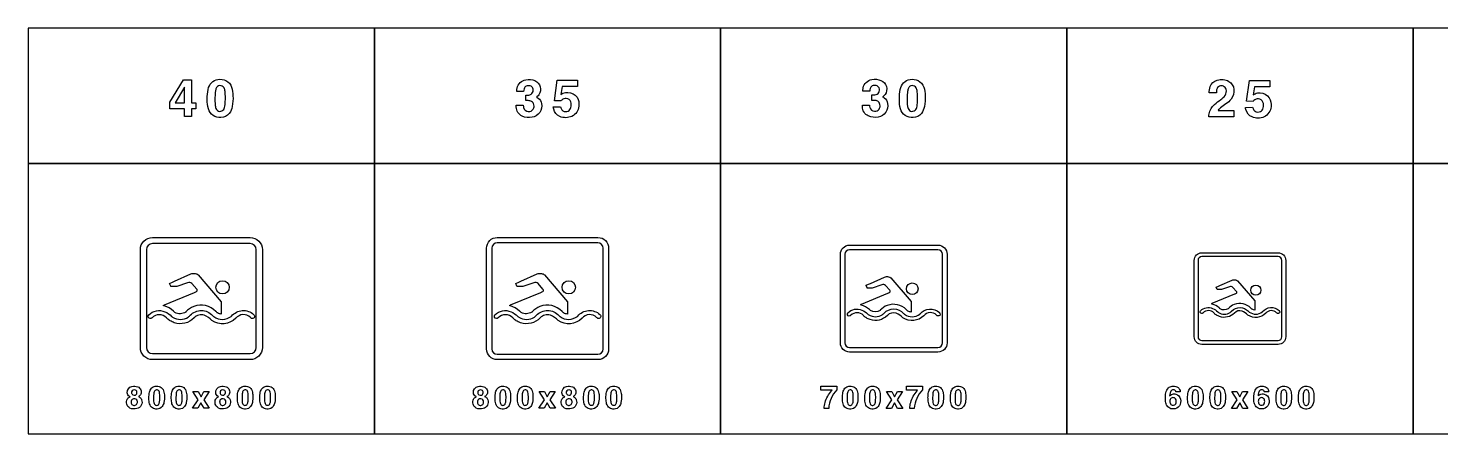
# Model space of a CAD drawing. Extents: x 0 to 18160, y 0 to 2655.
# Drawn here: x 0 to 9262, y 0 to 2655 of the extents above; entities that cross this region are included whole.
import ezdxf

# ---------------------------------------------------------------- set-up
doc = ezdxf.new("R2010")
doc.units = 0
doc.header["$MEASUREMENT"] = 0

msp = doc.modelspace()

# ---------------------------------------------------------------- linework, layer by layer
for points in [[(0, 1770), (2270, 1770), (2270, 2655), (0, 2655)], [(2270, 1770), (4540, 1770), (4540, 2655), (2270, 2655)], [(4540, 1770), (6810, 1770), (6810, 2655), (4540, 2655)], [(6810, 1770), (9080, 1770), (9080, 2655), (6810, 2655)], [(9080, 1770), (11350, 1770), (11350, 2655), (9080, 2655)], [(927.496, 2171.35), (1017.9, 2317.79), (1070.98, 2317.79), (1070.98, 2166.57), (1097.95, 2166.57), (1097.95, 2128.53), (1070.98, 2128.53), (1070.98, 2076.28), (1023.46, 2076.28), (1023.46, 2128.53), (927.496, 2128.53)], [(1023.46, 2269.13), (963.474, 2166.57), (1023.46, 2166.57)], [(0, 0), (2270, 0), (2270, 1770), (0, 1770)], [(2270, 0), (4540, 0), (4540, 1770), (2270, 1770)], [(4540, 0), (6810, 0), (6810, 1770), (4540, 1770)], [(6810, 0), (9080, 0), (9080, 1770), (6810, 1770)], [(9080, 0), (11350, 0), (11350, 1770), (9080, 1770)], [(1115.2, 221.769), (1080.08, 276.319), (1114.84, 276.319), (1133.11, 242.267), (1151.83, 276.319), (1185.98, 276.319), (1150.44, 222.29), (1186.95, 166.272), (1152.4, 166.272), (1132.54, 202.362), (1112.14, 166.272), (1077.99, 166.272)], [(3385.19, 221.769), (3350.07, 276.319), (3384.84, 276.319), (3403.11, 242.267), (3421.83, 276.319), (3455.97, 276.319), (3420.43, 222.29), (3456.95, 166.272), (3422.4, 166.272), (3402.54, 202.362), (3382.13, 166.272), (3347.99, 166.272)], [(5662.41, 221.386), (5627.29, 275.936), (5662.06, 275.936), (5680.33, 241.884), (5699.05, 275.936), (5733.19, 275.936), (5697.65, 221.908), (5734.17, 165.889), (5699.62, 165.889), (5679.76, 201.979), (5659.35, 165.889), (5625.21, 165.889)], [(7925.79, 221.523), (7890.67, 276.072), (7925.43, 276.072), (7943.7, 242.02), (7962.42, 276.072), (7996.57, 276.072), (7961.03, 222.044), (7997.54, 166.025), (7962.99, 166.025), (7943.13, 202.115), (7922.73, 166.025), (7888.58, 166.025)]]:
    msp.add_lwpolyline(points, close=True)
for points in [[(1173.29, 2191.65, -0.0563084), (1179.33, 2254.48, -0.130301), (1201.53, 2298.28, -0.174843), (1243.35, 2319.69, -0.147552), (1296.47, 2313.05, -0.192146), (1333.28, 2269.88, -0.0833996), (1342.52, 2212.85, -0.0545507), (1337.51, 2142.08, -0.116773), (1318.43, 2098, -0.221099), (1263.57, 2070.32, -0.162564), (1212.11, 2082.84, -0.174743), (1180.84, 2128.26, -0.0640867), (1173.37, 2186.95)], [(3199.84, 2150.87), (3246.2, 2150.87, 0.0411845), (3248.26, 2135.66, 0.335066), (3278.75, 2110.39, 0.276505), (3310.74, 2124.92, 0.158203), (3316.31, 2145.65, 0.0878221), (3313.34, 2161.57, 0.217575), (3294.82, 2178.43, 0.0882727), (3273.57, 2181.56), (3262.75, 2181.56), (3262.75, 2216.82, 0.0282129), (3282.34, 2217.42, 0.50028), (3309.31, 2262.91, 0.235001), (3290.79, 2277.96, 0.165496), (3265.12, 2275.67, 0.220849), (3250.9, 2259.12, 0.055705), (3248.02, 2240.92), (3203.2, 2240.92, -0.0488003), (3204.97, 2263.51, -0.30773), (3262.59, 2318.01, -0.146685), (3322.07, 2312.08, -0.469869), (3348.61, 2219.31, -0.0891152), (3336.57, 2207.54), (3332.3, 2204.54, -0.0245333), (3343.48, 2198.14, -0.202429), (3365.75, 2161.45, -0.422325), (3303.08, 2072, -0.154301), (3238.98, 2079.19, -0.287878), (3199.96, 2139.89, -0.0143877)], [(3442.43, 2139.57), (3489.39, 2141.35, 0.0452719), (3495.79, 2125.12, 0.0567733), (3500.53, 2118.25, 0.070207), (3504.95, 2114.77, 0.264984), (3540.97, 2112.87, 0.20748), (3558.38, 2135.98, 0.147389), (3557.24, 2174.01, 0.308532), (3527.86, 2195.42, 0.215743), (3498.08, 2185.19, 0.028781), (3492.71, 2178.95), (3450.09, 2180.96), (3467.91, 2315.64), (3601.95, 2315.64), (3601.95, 2273.77), (3501.51, 2273.77), (3492.55, 2221.76, -0.0211252), (3505.46, 2229.3, -0.121371), (3538.8, 2235.15, -0.244671), (3598.59, 2203.2, -0.173069), (3610.16, 2144.07, -0.256779), (3564.98, 2078.08, -0.199585), (3485.44, 2077.01, -0.245625), (3445.16, 2125.91, -0.0170062)], [(5469.08, 2152.29), (5515.45, 2152.29, 0.0411845), (5517.5, 2137.08, 0.335066), (5547.99, 2111.8, 0.276505), (5579.98, 2126.34, 0.158203), (5585.55, 2147.07, 0.0878221), (5582.59, 2162.99, 0.217575), (5564.07, 2179.85, 0.0882727), (5542.82, 2182.97), (5532, 2182.97), (5532, 2218.24, 0.0282129), (5551.59, 2218.83, 0.50028), (5578.56, 2264.33, 0.235001), (5560.04, 2279.38, 0.165496), (5534.37, 2277.09, 0.220849), (5520.15, 2260.54, 0.055705), (5517.27, 2242.33), (5472.44, 2242.33, -0.0488003), (5474.22, 2264.92, -0.30773), (5531.84, 2319.43, -0.146685), (5591.32, 2313.5, -0.469869), (5617.86, 2220.73, -0.0891152), (5605.81, 2208.96), (5601.55, 2205.96, -0.0245333), (5612.72, 2199.56, -0.202429), (5635, 2162.87, -0.422325), (5572.32, 2073.41, -0.154301), (5508.22, 2080.6, -0.287878), (5469.2, 2141.31, -0.0143877)], [(5711.68, 2191.65, -0.0563084), (5717.72, 2254.48, -0.130301), (5739.91, 2298.28, -0.174843), (5781.74, 2319.69, -0.147552), (5834.86, 2313.05, -0.192146), (5871.67, 2269.88, -0.0833996), (5880.91, 2212.85, -0.0545507), (5875.89, 2142.08, -0.116773), (5856.82, 2098, -0.221099), (5801.96, 2070.32, -0.162564), (5750.5, 2082.84, -0.174743), (5719.22, 2128.26, -0.0640867), (5711.76, 2186.95)], [(7741.06, 2074.79, -0.0640343), (7742.32, 2095.72, -0.161687), (7778.14, 2156.27, -0.0283718), (7819.97, 2188.65, 0.0545111), (7840.86, 2206.58, 0.192461), (7855.83, 2246.12, 0.234238), (7842.24, 2272.5, 0.196223), (7816.93, 2277.28, 0.252425), (7795.01, 2260.1, 0.0856617), (7790.86, 2243.08, 0.0202329), (7790.15, 2231.39), (7743.51, 2231.39, -0.0983795), (7749.55, 2272.7, -0.245047), (7795.72, 2315.83, -0.207102), (7872.69, 2307.49, -0.233443), (7905.15, 2255.16, -0.20961), (7886.99, 2190.98, -0.0785124), (7853.06, 2159.51, 0.0107372), (7817.24, 2133.72, 0.0665092), (7801.37, 2117.68), (7905.86, 2117.68), (7905.86, 2074.79)], [(1224.67, 2161.12, 0.0124589), (1225.19, 2154.8, 0.0668192), (1230.8, 2129.4, 0.615362), (1281.7, 2123.79, 0.0726881), (1287.15, 2136.83, 0.0588562), (1291.85, 2174.11, 0.0389037), (1290.23, 2241.09, 0.084671), (1283.64, 2264.43, 0.156013), (1272.18, 2276.6, 0.143208), (1256.47, 2279.56, 0.172584), (1240.71, 2273.36, 0.132565), (1230.76, 2257.8, 0.0498315), (1226.21, 2236.08, 0.0368731)], [(5763.06, 2161.12, 0.0124589), (5763.57, 2154.8, 0.0668192), (5769.18, 2129.4, 0.615362), (5820.09, 2123.79, 0.0726881), (5825.54, 2136.83, 0.0588562), (5830.24, 2174.11, 0.0389037), (5828.62, 2241.09, 0.084671), (5822.02, 2264.43, 0.156013), (5810.57, 2276.6, 0.143208), (5794.85, 2279.56, 0.172584), (5779.09, 2273.36, 0.132565), (5769.14, 2257.8, 0.0498315), (5764.6, 2236.08, 0.0368731)], [(7981.21, 2136.73), (8028.17, 2138.5, 0.0452719), (8034.56, 2122.27, 0.0567733), (8039.3, 2115.4, 0.070207), (8043.73, 2111.92, 0.264984), (8079.74, 2110.03, 0.20748), (8097.16, 2133.13, 0.147389), (8096.02, 2171.17, 0.308532), (8066.63, 2192.57, 0.215743), (8036.85, 2182.34, 0.028781), (8031.48, 2176.1), (7988.87, 2178.12), (8006.68, 2312.79), (8140.72, 2312.79), (8140.72, 2270.93), (8040.29, 2270.93), (8031.33, 2218.92, -0.0211252), (8044.24, 2226.46, -0.121371), (8077.57, 2232.3, -0.244671), (8137.37, 2200.35, -0.173069), (8148.94, 2141.23, -0.256779), (8103.76, 2075.23, -0.199585), (8024.22, 2074.17, -0.245625), (7983.93, 2123.06, -0.0170062)], [(815.001, 484.997, -0.414213), (735.001, 564.997), (735.001, 1205, -0.414213), (815.001, 1285), (1455, 1285, -0.414213), (1535, 1205), (1535, 564.997, -0.414213), (1455, 484.997)], [(815.001, 524.997), (1455, 524.997, 0.414213), (1495, 564.997), (1495, 1205, 0.414213), (1455, 1245), (815.001, 1245, 0.414213), (775.001, 1205), (775.001, 564.997, 0.414213)], [(3075, 484.997, -0.414213), (3005, 554.997), (3005, 1215, -0.414213), (3075, 1285), (3735, 1285, -0.414213), (3805, 1215), (3805, 554.997, -0.414213), (3735, 484.997)], [(3075, 519.997), (3735, 519.997, 0.414213), (3770, 554.997), (3770, 1215, 0.414213), (3735, 1250), (3075, 1250, 0.414213), (3040, 1215), (3040, 554.997, 0.414213)], [(5385, 534.997, -0.414213), (5325, 594.997), (5325, 1175, -0.414213), (5385, 1235), (5965, 1235, -0.414213), (6025, 1175), (6025, 594.997, -0.414213), (5965, 534.997)], [(5385, 564.997), (5965, 564.997, 0.414213), (5995, 594.997), (5995, 1175, 0.414213), (5965, 1205), (5385, 1205, 0.414213), (5355, 1175), (5355, 594.997, 0.414213)], [(7695, 584.997, -0.414213), (7645, 634.997), (7645, 1135, -0.414213), (7695, 1185), (8195, 1185, -0.414213), (8245, 1135), (8245, 634.997, -0.414213), (8195, 584.997)], [(7695, 609.997), (8195, 609.997, 0.414213), (8220, 634.996), (8220, 1135, 0.414213), (8195, 1160), (7695, 1160, 0.414213), (7670, 1135), (7670, 634.996, 0.414213)], [(1241.61, 790.999, -0.0201422), (1237.19, 793.707, 0.0196302), (1230.45, 801.349, 0.295649), (1085.4, 833.486, 0.113821), (1033.85, 797.709, 0.00609915), (1032.61, 796.392, -0.275176), (961.27, 794.24, -0.0215993), (957.266, 797.463, -0.0182046), (951.702, 802.896, 0.128304), (891.261, 836.7, -0.0110525), (887.282, 838.239), (887.282, 839.425), (887.282, 840.374), (887.282, 841.56, 0.00632876), (892.689, 843.68), (1090.41, 925.443, -0.0101789), (1098.23, 928.448, 0.177659), (1107.47, 935.95, 0.194969), (1108.23, 940.53, 0.0746893), (1105.03, 947.026), (1072.77, 983.131, 0.263529), (1044.47, 988.568), (973.832, 963.227), (935.662, 963.546, -0.0498931), (934.956, 964.566, -0.00813357), (934.442, 965.552), (926.897, 983.709), (926.807, 984.316), (946.029, 992.852), (959.245, 999.068), (1066.55, 1046.78, -0.148606), (1095.07, 1048.92, -0.12901), (1114.26, 1040.76), (1265.34, 863.751), (1265.33, 783.91, -0.126774)], [(3511.61, 790.999, -0.0201422), (3507.19, 793.707, 0.0196302), (3500.45, 801.349, 0.295649), (3355.4, 833.486, 0.113821), (3303.85, 797.709, 0.00609915), (3302.61, 796.392, -0.275176), (3231.27, 794.24, -0.0215993), (3227.27, 797.463, -0.0182046), (3221.7, 802.896, 0.128304), (3161.26, 836.7, -0.0110525), (3157.28, 838.239), (3157.28, 839.425), (3157.28, 840.374), (3157.28, 841.56, 0.00632876), (3162.69, 843.68), (3360.41, 925.443, -0.0101789), (3368.22, 928.448, 0.177659), (3377.47, 935.95, 0.194969), (3378.23, 940.53, 0.0746893), (3375.03, 947.026), (3342.77, 983.131, 0.263529), (3314.46, 988.568), (3243.83, 963.227), (3205.66, 963.546, -0.0498931), (3204.96, 964.566, -0.00813357), (3204.44, 965.552), (3196.9, 983.709), (3196.81, 984.316), (3216.03, 992.852), (3229.24, 999.068), (3336.55, 1046.78, -0.148606), (3365.07, 1048.92, -0.12901), (3384.26, 1040.76), (3535.34, 863.751), (3535.33, 783.91, -0.126774)], [(5768, 802.998, -0.0201422), (5764.15, 805.36, 0.0196302), (5758.27, 812.027, 0.295649), (5631.73, 840.061, 0.113821), (5586.77, 808.851, 0.00609915), (5585.68, 807.702, -0.275176), (5523.45, 805.825, -0.0215993), (5519.95, 808.637, -0.0182046), (5515.1, 813.376, 0.128304), (5462.37, 842.865, -0.0110525), (5458.9, 844.207), (5458.9, 845.242), (5458.9, 846.07), (5458.9, 847.105, 0.00632876), (5463.62, 848.954), (5636.1, 920.28, -0.0101789), (5642.92, 922.901, 0.177659), (5650.98, 929.446, 0.194969), (5651.64, 933.441, 0.0746893), (5648.86, 939.108), (5620.71, 970.604, 0.263529), (5596.02, 975.347), (5534.4, 953.241), (5501.11, 953.519, -0.0498931), (5500.49, 954.409, -0.00813357), (5500.04, 955.27), (5493.36, 971.339, -0.0390412), (5493.5, 971.706), (5510.15, 979.084), (5521.68, 984.507), (5615.29, 1026.12, -0.148606), (5640.17, 1028, -0.12901), (5656.91, 1020.87), (5788.7, 866.463), (5788.7, 796.813, -0.126774)], [(1230.6, 958.666, -1), (1317.75, 958.666, -1)], [(3500.6, 958.666, -1), (3587.75, 958.666, -1)], [(5758.4, 949.262, -1), (5834.42, 949.262, -1)], [(8024.72, 814.712, -0.0201422), (8021.41, 816.736, 0.0196302), (8016.37, 822.451, 0.295649), (7907.91, 846.48, 0.113821), (7869.37, 819.729, 0.00609915), (7868.44, 818.744, -0.275176), (7815.1, 817.135, -0.0215993), (7812.1, 819.545, -0.0182046), (7807.94, 823.608, 0.128304), (7762.75, 848.884, -0.0110525), (7759.77, 850.034), (7759.77, 850.922), (7759.77, 851.631), (7759.77, 852.518, 0.00632876), (7763.82, 854.103), (7911.66, 915.24, -0.0101789), (7917.5, 917.486, 0.177659), (7924.41, 923.096, 0.194969), (7924.98, 926.521, 0.0746893), (7922.59, 931.378), (7898.47, 958.374, 0.263529), (7877.3, 962.44), (7824.49, 943.492), (7795.95, 943.73, -0.0498931), (7795.42, 944.493, -0.00813357), (7795.04, 945.231), (7789.37, 959.162), (7803.7, 965.643), (7813.58, 970.291), (7893.82, 1005.96, -0.148606), (7915.15, 1007.57, -0.12901), (7929.5, 1001.46), (8042.46, 869.111), (8042.45, 809.411, -0.126774)], [(8016.49, 940.082, -1), (8081.65, 940.082, -1)], [(940.161, 768.421, 0.00843213), (946.853, 763.72, 0.300329), (1049.05, 764.115, 0.0367292), (1056.78, 770.34, -0.00980431), (1062.28, 775.852, -0.434988), (1209.12, 773.838, 0.0304796), (1216.7, 767.291, 0.341426), (1330.98, 768.655, 0.0104304), (1333.25, 770.349, -0.424569), (1477.95, 781.093, -0.0443126), (1481.97, 776.018, -0.722716), (1463.9, 755.374, -0.0605671), (1459.88, 758.097), (1456.72, 760.986, 0.441585), (1361.12, 756.24, -0.354925), (1204.47, 740.403, 0.109681), (1153.27, 775.691, 0.276268), (1086.96, 758.512, -0.291037), (956.993, 727.015, -0.0473392), (929.749, 740.187, 0.0201755), (926.604, 742.05, -0.114443), (906.738, 759.093, 0.416989), (811.929, 759.604, -0.0222609), (807.347, 756.153, -0.164677), (799.662, 753.753, -0.641064), (790.221, 778.794, -0.30157), (895.587, 798.923, -0.0857497)], [(3210.16, 768.421, 0.00843213), (3216.85, 763.72, 0.300329), (3319.05, 764.115, 0.0367292), (3326.78, 770.34, -0.00980431), (3332.28, 775.852, -0.434988), (3479.12, 773.838, 0.0304796), (3486.7, 767.291, 0.341426), (3600.98, 768.655, 0.0104304), (3603.25, 770.349, -0.424569), (3747.95, 781.093, -0.0443126), (3751.97, 776.018, -0.722716), (3733.9, 755.374, -0.0605671), (3729.88, 758.097), (3726.72, 760.986, 0.441585), (3631.12, 756.24, -0.354925), (3474.47, 740.403, 0.109681), (3423.27, 775.691, 0.276268), (3356.96, 758.512, -0.291037), (3226.99, 727.015, -0.0473392), (3199.75, 740.187, 0.0201755), (3196.6, 742.05, -0.114443), (3176.74, 759.093, 0.416989), (3081.93, 759.604, -0.0222609), (3077.35, 756.153, -0.164677), (3069.66, 753.753, -0.641064), (3060.22, 778.794, -0.30157), (3165.59, 798.923, -0.0857497)], [(5505.03, 783.302, 0.00843213), (5510.87, 779.201, 0.300329), (5600.02, 779.545, 0.0367292), (5606.76, 784.976, -0.00980431), (5611.56, 789.784, -0.434988), (5739.66, 788.027, 0.0304796), (5746.27, 782.316, 0.341426), (5845.96, 783.506, 0.0104304), (5847.94, 784.984, -0.424569), (5974.17, 794.356, -0.0443126), (5977.68, 789.929, -0.722716), (5961.91, 771.92, -0.0605671), (5958.41, 774.296), (5955.65, 776.815, 0.441585), (5872.26, 772.676, -0.354925), (5735.6, 758.86, 0.109681), (5690.94, 789.644, 0.276268), (5633.09, 774.658, -0.291037), (5519.72, 747.181, -0.0473392), (5495.95, 758.671, 0.0201755), (5493.21, 760.297, -0.114443), (5475.87, 775.164, 0.416989), (5393.17, 775.61, -0.0222609), (5389.17, 772.6, -0.164677), (5382.47, 770.506, -0.641064), (5374.23, 792.35, -0.30157), (5466.15, 809.91, -0.0857497)], [(7799.31, 797.829, 0.00843213), (7804.32, 794.314, 0.300329), (7880.73, 794.61, 0.0367292), (7886.51, 799.265, -0.00980431), (7890.63, 803.386, -0.434988), (8000.42, 801.88, 0.0304796), (8006.09, 796.985, 0.341426), (8091.54, 798.005, 0.0104304), (8093.24, 799.272, -0.424569), (8201.43, 807.305, -0.0443126), (8204.44, 803.51, -0.722716), (8190.93, 788.074, -0.0605671), (8187.93, 790.11), (8185.56, 792.27, 0.441585), (8114.08, 788.721, -0.354925), (7996.94, 776.88, 0.109681), (7958.66, 803.265, 0.276268), (7909.08, 790.421, -0.291037), (7811.9, 766.869, -0.0473392), (7791.53, 776.718, 0.0201755), (7789.18, 778.111, -0.114443), (7774.32, 790.855, 0.416989), (7703.43, 791.237, -0.0222609), (7700, 788.656, -0.164677), (7694.26, 786.862, -0.641064), (7687.2, 805.585, -0.30157), (7765.98, 820.637, -0.0857497)], [(667.968, 242.323, -0.0382282), (664.485, 243.627, -0.270406), (649.106, 267.703, -0.377372), (679.437, 309.622, -0.15371), (717.921, 307.513, -0.416366), (738.324, 258.058, -0.173733), (723.774, 243.674), (722.328, 242.987, -0.0479914), (731.997, 238.034, -0.173856), (743.608, 221.873, -0.440125), (712.542, 164.243, -0.184), (667.115, 168.106, -0.410286), (649.627, 226.897, -0.151435), (664.035, 240.357)], [(677.305, 267.821, 0.0587981), (678.182, 263.887, 0.18403), (685.267, 254.717, 0.217144), (702.684, 253.485, 0.192437), (710.883, 260.57, 0.157808), (712.542, 273.982, 0.166677), (707.968, 282.821, 0.173614), (695.954, 287.323, 0.2359), (681.001, 280.902, 0.184791)], [(791.138, 234.257, -0.0563084), (794.763, 271.959, -0.130301), (808.081, 298.238, -0.174843), (833.176, 311.082, -0.147552), (865.048, 307.101, -0.192146), (887.133, 281.2, -0.0833996), (892.678, 246.982, -0.0545507), (889.668, 204.518, -0.116773), (878.223, 178.073, -0.221099), (845.308, 161.461, -0.162564), (814.432, 168.973, -0.174743), (795.664, 196.224, -0.0640867), (791.185, 231.437)], [(821.967, 215.94, 0.0124589), (822.275, 212.148, 0.0668192), (825.64, 196.911, 0.615362), (856.185, 193.547, 0.0726881), (859.455, 201.366, 0.0588562), (862.275, 223.736, 0.0389037), (861.304, 263.926, 0.084671), (857.346, 277.93, 0.156013), (850.474, 285.229, 0.143208), (841.043, 287.006, 0.172584), (831.588, 283.286, 0.132565), (825.616, 273.949, 0.0498315), (822.891, 260.916, 0.0368731)], [(937.884, 234.248, -0.0563084), (941.51, 271.95, -0.130301), (954.827, 298.229, -0.174843), (979.922, 311.073, -0.147552), (1011.79, 307.092, -0.192146), (1033.88, 281.192, -0.0833996), (1039.42, 246.974, -0.0545507), (1036.41, 204.509, -0.116773), (1024.97, 178.064, -0.221099), (992.054, 161.452, -0.162564), (961.178, 168.964, -0.174743), (942.41, 196.215, -0.0640867), (937.931, 231.428)], [(968.713, 215.931, 0.0124589), (969.021, 212.139, 0.0668192), (972.386, 196.902, 0.615362), (1002.93, 193.538, 0.0726881), (1006.2, 201.357, 0.0588562), (1009.02, 223.727, 0.0389037), (1008.05, 263.917, 0.084671), (1004.09, 277.921, 0.156013), (997.22, 285.22, 0.143208), (987.789, 286.997, 0.172584), (978.334, 283.277, 0.132565), (972.363, 273.94, 0.0498315), (969.637, 260.907, 0.0368731)], [(1248.01, 242.296, -0.0382282), (1244.53, 243.599, -0.270406), (1229.15, 267.675, -0.377372), (1259.48, 309.594, -0.15371), (1297.96, 307.485, -0.416366), (1318.36, 258.03, -0.173733), (1303.82, 243.646), (1302.37, 242.959, -0.0479914), (1312.04, 238.007, -0.173856), (1323.65, 221.845, -0.440125), (1292.58, 164.215, -0.184), (1247.16, 168.078, -0.410286), (1229.67, 226.869, -0.151435), (1244.08, 240.329)], [(1257.35, 267.793, 0.0587981), (1258.22, 263.86, 0.18403), (1265.31, 254.689, 0.217144), (1282.73, 253.457, 0.192437), (1290.92, 260.542, 0.157808), (1292.58, 273.954, 0.166677), (1288.01, 282.793, 0.173614), (1276, 287.296, 0.2359), (1261.04, 280.874, 0.184791)], [(1371.18, 234.284, -0.0563084), (1374.8, 271.986, -0.130301), (1388.12, 298.265, -0.174843), (1413.22, 311.109, -0.147552), (1445.09, 307.128, -0.192146), (1467.17, 281.227, -0.0833996), (1472.72, 247.01, -0.0545507), (1469.71, 204.545, -0.116773), (1458.26, 178.1, -0.221099), (1425.35, 161.488, -0.162564), (1394.47, 169, -0.174743), (1375.71, 196.251, -0.0640867), (1371.23, 231.464)], [(1402.01, 215.967, 0.0124589), (1402.32, 212.175, 0.0668192), (1405.68, 196.938, 0.615362), (1436.23, 193.574, 0.0726881), (1439.5, 201.393, 0.0588562), (1442.32, 223.763, 0.0389037), (1441.34, 263.953, 0.084671), (1437.39, 277.957, 0.156013), (1430.52, 285.256, 0.143208), (1421.08, 287.033, 0.172584), (1411.63, 283.313, 0.132565), (1405.66, 273.976, 0.0498315), (1402.93, 260.943, 0.0368731)], [(1517.93, 234.312, -0.0563084), (1521.55, 272.013, -0.130301), (1534.87, 298.293, -0.174843), (1559.96, 311.136, -0.147552), (1591.84, 307.155, -0.192146), (1613.92, 281.255, -0.0833996), (1619.47, 247.037, -0.0545507), (1616.46, 204.572, -0.116773), (1605.01, 178.127, -0.221099), (1572.1, 161.516, -0.162564), (1541.22, 169.027, -0.174743), (1522.45, 196.279, -0.0640867), (1517.97, 231.492)], [(1548.75, 215.994, 0.0124589), (1549.06, 212.203, 0.0668192), (1552.43, 196.966, 0.615362), (1582.97, 193.601, 0.0726881), (1586.24, 201.421, 0.0588562), (1589.06, 223.79, 0.0389037), (1588.09, 263.98, 0.084671), (1584.13, 277.985, 0.156013), (1577.26, 285.283, 0.143208), (1567.83, 287.06, 0.172584), (1558.38, 283.34, 0.132565), (1552.4, 274.004, 0.0498315), (1549.68, 260.97, 0.0368731)], [(2937.96, 242.323, -0.0382282), (2934.48, 243.627, -0.270406), (2919.1, 267.703, -0.377372), (2949.43, 309.622, -0.15371), (2987.91, 307.513, -0.416366), (3008.32, 258.058, -0.173733), (2993.77, 243.674), (2992.32, 242.987, -0.0479914), (3001.99, 238.034, -0.173856), (3013.6, 221.873, -0.440125), (2982.54, 164.243, -0.184), (2937.11, 168.105, -0.410286), (2919.62, 226.897, -0.151435), (2934.03, 240.357)], [(2947.3, 267.821, 0.0587981), (2948.18, 263.887, 0.18403), (2955.26, 254.717, 0.217144), (2972.68, 253.485, 0.192437), (2980.88, 260.57, 0.157808), (2982.54, 273.982, 0.166677), (2977.96, 282.821, 0.173614), (2965.95, 287.323, 0.2359), (2951, 280.902, 0.184791)], [(3061.13, 234.257, -0.0563084), (3064.76, 271.959, -0.130301), (3078.07, 298.238, -0.174843), (3103.17, 311.082, -0.147552), (3135.04, 307.101, -0.192146), (3157.13, 281.201, -0.0833996), (3162.67, 246.983, -0.0545507), (3159.66, 204.518, -0.116773), (3148.22, 178.073, -0.221099), (3115.3, 161.461, -0.162564), (3084.43, 168.973, -0.174743), (3065.66, 196.224, -0.0640867), (3061.18, 231.438)], [(3091.96, 215.94, 0.0124589), (3092.27, 212.148, 0.0668192), (3095.63, 196.911, 0.615362), (3126.18, 193.547, 0.0726881), (3129.45, 201.366, 0.0588562), (3132.27, 223.736, 0.0389037), (3131.3, 263.926, 0.084671), (3127.34, 277.93, 0.156013), (3120.47, 285.229, 0.143208), (3111.04, 287.006, 0.172584), (3101.58, 283.286, 0.132565), (3095.61, 273.949, 0.0498315), (3092.88, 260.916, 0.0368731)], [(3207.88, 234.248, -0.0563084), (3211.5, 271.95, -0.130301), (3224.82, 298.23, -0.174843), (3249.92, 311.073, -0.147552), (3281.79, 307.092, -0.192146), (3303.87, 281.192, -0.0833996), (3309.42, 246.974, -0.0545507), (3306.41, 204.509, -0.116773), (3294.96, 178.064, -0.221099), (3262.05, 161.452, -0.162564), (3231.17, 168.964, -0.174743), (3212.4, 196.215, -0.0640867), (3207.93, 231.429)], [(3238.71, 215.931, 0.0124589), (3239.02, 212.139, 0.0668192), (3242.38, 196.902, 0.615362), (3272.93, 193.538, 0.0726881), (3276.2, 201.357, 0.0588562), (3279.02, 223.727, 0.0389037), (3278.04, 263.917, 0.084671), (3274.09, 277.921, 0.156013), (3267.21, 285.22, 0.143208), (3257.78, 286.997, 0.172584), (3248.33, 283.277, 0.132565), (3242.36, 273.94, 0.0498315), (3239.63, 260.907, 0.0368731)], [(3518, 242.296, -0.0382282), (3514.52, 243.599, -0.270406), (3499.14, 267.675, -0.377372), (3529.47, 309.594, -0.15371), (3567.96, 307.485, -0.416366), (3588.36, 258.03, -0.173733), (3573.81, 243.646), (3572.36, 242.959, -0.0479914), (3582.03, 238.007, -0.173856), (3593.64, 221.845, -0.440125), (3562.58, 164.215, -0.184), (3517.15, 168.078, -0.410286), (3499.66, 226.869, -0.151435), (3514.07, 240.329)], [(3527.34, 267.793, 0.0587981), (3528.22, 263.86, 0.18403), (3535.3, 254.689, 0.217144), (3552.72, 253.457, 0.192437), (3560.92, 260.542, 0.157808), (3562.58, 273.955, 0.166677), (3558, 282.793, 0.173614), (3545.99, 287.296, 0.2359), (3531.04, 280.874, 0.184791)], [(3641.17, 234.284, -0.0563084), (3644.8, 271.986, -0.130301), (3658.12, 298.265, -0.174843), (3683.21, 311.109, -0.147552), (3715.08, 307.128, -0.192146), (3737.17, 281.228, -0.0833996), (3742.71, 247.01, -0.0545507), (3739.7, 204.545, -0.116773), (3728.26, 178.1, -0.221099), (3695.34, 161.488, -0.162564), (3664.47, 169, -0.174743), (3645.7, 196.251, -0.0640867), (3641.22, 231.464)], [(3672, 215.967, 0.0124589), (3672.31, 212.175, 0.0668192), (3675.68, 196.938, 0.615362), (3706.22, 193.574, 0.0726881), (3709.49, 201.393, 0.0588562), (3712.31, 223.763, 0.0389037), (3711.34, 263.953, 0.084671), (3707.38, 277.957, 0.156013), (3700.51, 285.256, 0.143208), (3691.08, 287.033, 0.172584), (3681.62, 283.313, 0.132565), (3675.65, 273.976, 0.0498315), (3672.93, 260.943, 0.0368731)], [(3787.92, 234.312, -0.0563084), (3791.54, 272.013, -0.130301), (3804.86, 298.293, -0.174843), (3829.96, 311.136, -0.147552), (3861.83, 307.155, -0.192146), (3883.91, 281.255, -0.0833996), (3889.46, 247.037, -0.0545507), (3886.45, 204.572, -0.116773), (3875, 178.127, -0.221099), (3842.09, 161.516, -0.162564), (3811.21, 169.027, -0.174743), (3792.45, 196.279, -0.0640867), (3787.97, 231.492)], [(3818.75, 215.994, 0.0124589), (3819.06, 212.203, 0.0668192), (3822.42, 196.966, 0.615362), (3852.97, 193.601, 0.0726881), (3856.24, 201.421, 0.0588562), (3859.06, 223.79, 0.0389037), (3858.08, 263.98, 0.084671), (3854.13, 277.985, 0.156013), (3847.26, 285.283, 0.143208), (3837.82, 287.061, 0.172584), (3828.37, 283.34, 0.132565), (3822.4, 274.004, 0.0498315), (3819.67, 260.97, 0.0368731)], [(5197.97, 311.538), (5301.72, 311.538), (5301.72, 287.746, 0.17337), (5248.52, 165.709), (5218.19, 165.709, -0.0554097), (5224.99, 205.329, -0.10295), (5266.79, 281.111), (5270.2, 285.353), (5197.97, 285.353)], [(5338.35, 233.875, -0.0563084), (5341.98, 271.576, -0.130301), (5355.29, 297.856, -0.174843), (5380.39, 310.699, -0.147552), (5412.26, 306.718, -0.192146), (5434.35, 280.818, -0.0833996), (5439.89, 246.6, -0.0545507), (5436.88, 204.135, -0.116773), (5425.44, 177.69, -0.221099), (5392.52, 161.079, -0.162564), (5361.65, 168.59, -0.174743), (5342.88, 195.842, -0.0640867), (5338.4, 231.055)], [(5369.18, 215.557, 0.0124589), (5369.49, 211.766, 0.0668192), (5372.85, 196.529, 0.615362), (5403.4, 193.164, 0.0726881), (5406.67, 200.984, 0.0588562), (5409.49, 223.353, 0.0389037), (5408.52, 263.543, 0.084671), (5404.56, 277.548, 0.156013), (5397.69, 284.846, 0.143208), (5388.26, 286.624, 0.172584), (5378.8, 282.903, 0.132565), (5372.83, 273.567, 0.0498315), (5370.1, 260.533, 0.0368731)], [(5485.1, 233.866, -0.0563084), (5488.72, 271.567, -0.130301), (5502.04, 297.847, -0.174843), (5527.14, 310.69, -0.147552), (5559.01, 306.709, -0.192146), (5581.09, 280.809, -0.0833996), (5586.64, 246.591, -0.0545507), (5583.63, 204.126, -0.116773), (5572.18, 177.681, -0.221099), (5539.27, 161.07, -0.162564), (5508.39, 168.581, -0.174743), (5489.62, 195.833, -0.0640867), (5485.14, 231.046)], [(5515.93, 215.548, 0.0124589), (5516.24, 211.757, 0.0668192), (5519.6, 196.52, 0.615362), (5550.14, 193.155, 0.0726881), (5553.41, 200.975, 0.0588562), (5556.23, 223.344, 0.0389037), (5555.26, 263.534, 0.084671), (5551.31, 277.539, 0.156013), (5544.43, 284.837, 0.143208), (5535, 286.615, 0.172584), (5525.55, 282.894, 0.132565), (5519.58, 273.558, 0.0498315), (5516.85, 260.524, 0.0368731)], [(5759.16, 311.51), (5862.9, 311.51), (5862.9, 287.719, 0.17337), (5809.7, 165.681), (5779.37, 165.681, -0.0554097), (5786.17, 205.302, -0.10295), (5827.97, 281.084), (5831.39, 285.325), (5759.16, 285.325)], [(5899.54, 233.902, -0.0563084), (5903.16, 271.603, -0.130301), (5916.48, 297.883, -0.174843), (5941.57, 310.726, -0.147552), (5973.45, 306.745, -0.192146), (5995.53, 280.845, -0.0833996), (6001.08, 246.627, -0.0545507), (5998.07, 204.162, -0.116773), (5986.62, 177.717, -0.221099), (5953.71, 161.106, -0.162564), (5922.83, 168.617, -0.174743), (5904.06, 195.869, -0.0640867), (5899.58, 231.082)], [(5930.36, 215.584, 0.0124589), (5930.67, 211.793, 0.0668192), (5934.04, 196.556, 0.615362), (5964.58, 193.191, 0.0726881), (5967.85, 201.011, 0.0588562), (5970.67, 223.38, 0.0389037), (5969.7, 263.57, 0.084671), (5965.74, 277.575, 0.156013), (5958.87, 284.873, 0.143208), (5949.44, 286.65, 0.172584), (5939.99, 282.93, 0.132565), (5934.01, 273.594, 0.0498315), (5931.29, 260.56, 0.0368731)], [(6046.28, 233.929, -0.0563084), (6049.91, 271.63, -0.130301), (6063.22, 297.91, -0.174843), (6088.32, 310.754, -0.147552), (6120.19, 306.773, -0.192146), (6142.28, 280.872, -0.0833996), (6147.82, 246.654, -0.0545507), (6144.81, 204.19, -0.116773), (6133.37, 177.744, -0.221099), (6100.45, 161.133, -0.162564), (6069.58, 168.645, -0.174743), (6050.81, 195.896, -0.0640867), (6046.33, 231.109)], [(6077.11, 215.612, 0.0124589), (6077.42, 211.82, 0.0668192), (6080.78, 196.583, 0.615362), (6111.33, 193.218, 0.0726881), (6114.6, 201.038, 0.0588562), (6117.42, 223.408, 0.0389037), (6116.45, 263.597, 0.084671), (6112.49, 277.602, 0.156013), (6105.62, 284.901, 0.143208), (6096.19, 286.678, 0.172584), (6086.73, 282.957, 0.132565), (6080.76, 273.621, 0.0498315), (6078.04, 260.588, 0.0368731)], [(7553.86, 273.902), (7525.61, 273.902, 0.0333099), (7523.62, 279.233, 0.308433), (7507.89, 287.93, 0.256298), (7491.16, 277.717, 0.0718547), (7486.8, 266.674, 0.0422837), (7483.79, 247.859, -0.0343264), (7495.07, 255.821, -0.198215), (7524.83, 258.546, -0.294049), (7555.09, 226.603, -0.195966), (7547.53, 181.769, -0.251599), (7509.24, 161.911, -0.162734), (7477.67, 171.224, -0.142524), (7461.25, 194.636, -0.0867955), (7455.85, 229.162, -0.0561633), (7459.19, 267.835, -0.143087), (7476.02, 299.778, -0.165016), (7500.4, 311.366, -0.137094), (7531.63, 307.598, -0.238813), (7552.18, 282.1, -0.0169871)], [(7601.73, 234.02, -0.0563084), (7605.35, 271.722, -0.130301), (7618.67, 298.001, -0.174843), (7643.77, 310.845, -0.147552), (7675.64, 306.864, -0.192146), (7697.72, 280.963, -0.0833996), (7703.27, 246.745, -0.0545507), (7700.26, 204.281, -0.116773), (7688.81, 177.835, -0.221099), (7655.9, 161.224, -0.162564), (7625.02, 168.736, -0.174743), (7606.25, 195.987, -0.0640867), (7601.78, 231.2)], [(7632.56, 215.703, 0.0124589), (7632.86, 211.911, 0.0668192), (7636.23, 196.674, 0.615362), (7666.78, 193.309, 0.0726881), (7670.05, 201.129, 0.0588562), (7672.86, 223.499, 0.0389037), (7671.89, 263.688, 0.084671), (7667.94, 277.693, 0.156013), (7661.06, 284.992, 0.143208), (7651.63, 286.769, 0.172584), (7642.18, 283.049, 0.132565), (7636.21, 273.712, 0.0498315), (7633.48, 260.679, 0.0368731)], [(7748.47, 234.02, -0.0563084), (7752.1, 271.722, -0.130301), (7765.42, 298.001, -0.174843), (7790.51, 310.845, -0.147552), (7822.38, 306.864, -0.192146), (7844.47, 280.963, -0.0833996), (7850.01, 246.745, -0.0545507), (7847, 204.281, -0.116773), (7835.56, 177.835, -0.221099), (7802.64, 161.224, -0.162564), (7771.77, 168.736, -0.174743), (7753, 195.987, -0.0640867), (7748.52, 231.2)], [(7779.3, 215.703, 0.0124589), (7779.61, 211.911, 0.0668192), (7782.98, 196.674, 0.615362), (7813.52, 193.309, 0.0726881), (7816.79, 201.129, 0.0588562), (7819.61, 223.499, 0.0389037), (7818.64, 263.688, 0.084671), (7814.68, 277.693, 0.156013), (7807.81, 284.992, 0.143208), (7798.38, 286.769, 0.172584), (7788.92, 283.049, 0.132565), (7782.95, 273.712, 0.0498315), (7780.23, 260.679, 0.0368731)], [(8133.77, 273.892), (8105.52, 273.892, 0.0333099), (8103.53, 279.224, 0.308433), (8087.8, 287.921, 0.256298), (8071.07, 277.707, 0.0718547), (8066.71, 266.665, 0.0422837), (8063.7, 247.849, -0.0343264), (8074.98, 255.812, -0.198215), (8104.74, 258.537, -0.294049), (8135, 226.593, -0.195966), (8127.44, 181.759, -0.251599), (8089.15, 161.902, -0.162734), (8057.58, 171.214, -0.142524), (8041.16, 194.627, -0.0867955), (8035.76, 229.153, -0.0561633), (8039.1, 267.826, -0.143087), (8055.93, 299.769, -0.165016), (8080.31, 311.357, -0.137094), (8111.54, 307.589, -0.238813), (8132.09, 282.091, -0.0169871)], [(8181.64, 234.038, -0.0563084), (8185.26, 271.739, -0.130301), (8198.58, 298.019, -0.174843), (8223.68, 310.863, -0.147552), (8255.55, 306.882, -0.192146), (8277.63, 280.981, -0.0833996), (8283.18, 246.763, -0.0545507), (8280.17, 204.299, -0.116773), (8268.72, 177.853, -0.221099), (8235.81, 161.242, -0.162564), (8204.93, 168.754, -0.174743), (8186.16, 196.005, -0.0640867), (8181.69, 231.218)], [(8212.47, 215.72, 0.0124589), (8212.78, 211.929, 0.0668192), (8216.14, 196.692, 0.615362), (8246.69, 193.327, 0.0726881), (8249.96, 201.147, 0.0588562), (8252.78, 223.517, 0.0389037), (8251.8, 263.706, 0.084671), (8247.85, 277.711, 0.156013), (8240.97, 285.01, 0.143208), (8231.54, 286.787, 0.172584), (8222.09, 283.066, 0.132565), (8216.12, 273.73, 0.0498315), (8213.39, 260.697, 0.0368731)], [(8328.38, 234.065, -0.0563084), (8332.01, 271.767, -0.130301), (8345.33, 298.046, -0.174843), (8370.42, 310.89, -0.147552), (8402.29, 306.909, -0.192146), (8424.38, 281.008, -0.0833996), (8429.93, 246.79, -0.0545507), (8426.92, 204.326, -0.116773), (8415.47, 177.881, -0.221099), (8382.55, 161.269, -0.162564), (8351.68, 168.781, -0.174743), (8332.91, 196.032, -0.0640867), (8328.43, 231.245)], [(8359.21, 215.748, 0.0124589), (8359.52, 211.956, 0.0668192), (8362.89, 196.719, 0.615362), (8393.43, 193.354, 0.0726881), (8396.7, 201.174, 0.0588562), (8399.52, 223.544, 0.0389037), (8398.55, 263.734, 0.084671), (8394.59, 277.738, 0.156013), (8387.72, 285.037, 0.143208), (8378.29, 286.814, 0.172584), (8368.83, 283.094, 0.132565), (8362.86, 273.757, 0.0498315), (8360.14, 260.724, 0.0368731)], [(674.84, 207.087, 0.0490068), (675.765, 200.38, 0.121824), (679.864, 191.992, 0.229649), (696.878, 185.641, 0.256774), (712.873, 195.57, 0.178638), (714.674, 215.12, 0.196143), (706.475, 226.186, 0.197496), (689.082, 228.271, 0.222887), (677.163, 219.006, 0.124888)], [(1254.88, 207.059, 0.0490068), (1255.81, 200.353, 0.121824), (1259.91, 191.964, 0.229649), (1276.92, 185.613, 0.256774), (1292.91, 195.542, 0.178638), (1294.72, 215.092, 0.196143), (1286.52, 226.158, 0.197496), (1269.12, 228.244, 0.222887), (1257.2, 218.978, 0.124888)], [(2944.83, 207.087, 0.0490068), (2945.76, 200.38, 0.121824), (2949.86, 191.992, 0.229649), (2966.87, 185.641, 0.256774), (2982.87, 195.57, 0.178638), (2984.67, 215.12, 0.196143), (2976.47, 226.186, 0.197496), (2959.08, 228.271, 0.222887), (2947.16, 219.006, 0.124888)], [(3524.88, 207.059, 0.0490068), (3525.8, 200.353, 0.121824), (3529.9, 191.964, 0.229649), (3546.91, 185.613, 0.256774), (3562.91, 195.542, 0.178638), (3564.71, 215.092, 0.196143), (3556.51, 226.158, 0.197496), (3539.12, 228.244, 0.222887), (3527.2, 218.978, 0.124888)], [(7485.38, 212.101, 0.0641861), (7486.63, 201.84, 0.139351), (7492.27, 191.745, 0.240104), (7510.16, 186.129, 0.267924), (7524.24, 196.248, 0.140614), (7527.13, 216.603, 0.112774), (7523.2, 227.693, 0.271024), (7505.59, 236.271, 0.294594), (7487.58, 224.423, 0.0908659)], [(8065.29, 212.091, 0.0641861), (8066.54, 201.831, 0.139351), (8072.18, 191.736, 0.240104), (8090.07, 186.12, 0.267924), (8104.15, 196.238, 0.140614), (8107.04, 216.594, 0.112774), (8103.11, 227.684, 0.271024), (8085.5, 236.262, 0.294594), (8067.49, 224.413, 0.0908659)]]:
    msp.add_lwpolyline(points, format="xyb", close=True)

doc.saveas('drawing.dxf')
